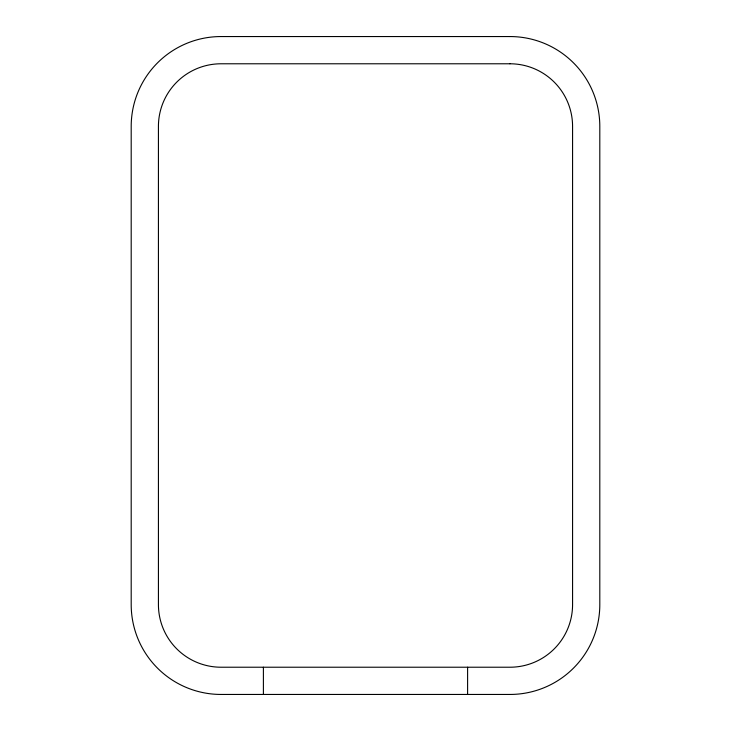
<?xml version="1.0" encoding="UTF-8"?>
<svg xmlns="http://www.w3.org/2000/svg" width="731" height="731" viewBox="0 0 731 731"><rect width="100%" height="100%" fill="white"/><g stroke="black" fill="none" stroke-linecap="round" stroke-linejoin="round"><path stroke-width="1.1" d="M467.602 667.22L467.602 694.45M263.398 667.22L263.398 694.45M509.946 36.55L221.054 36.55A89.849 89.849 0 0 0 131.196 126.399L131.196 604.601A89.849 89.849 0 0 0 221.054 694.45L509.946 694.45A89.849 89.849 0 0 0 599.804 604.601L599.804 126.399A89.849 89.849 0 0 0 509.946 36.55M509.946 63.78L221.054 63.78A62.619 62.619 0 0 0 158.426 126.399L158.426 604.601A62.619 62.619 0 0 0 221.054 667.22L509.946 667.22A62.619 62.619 0 0 0 572.574 604.601L572.574 126.399A62.619 62.619 0 0 0 509.946 63.78"/></g></svg>
